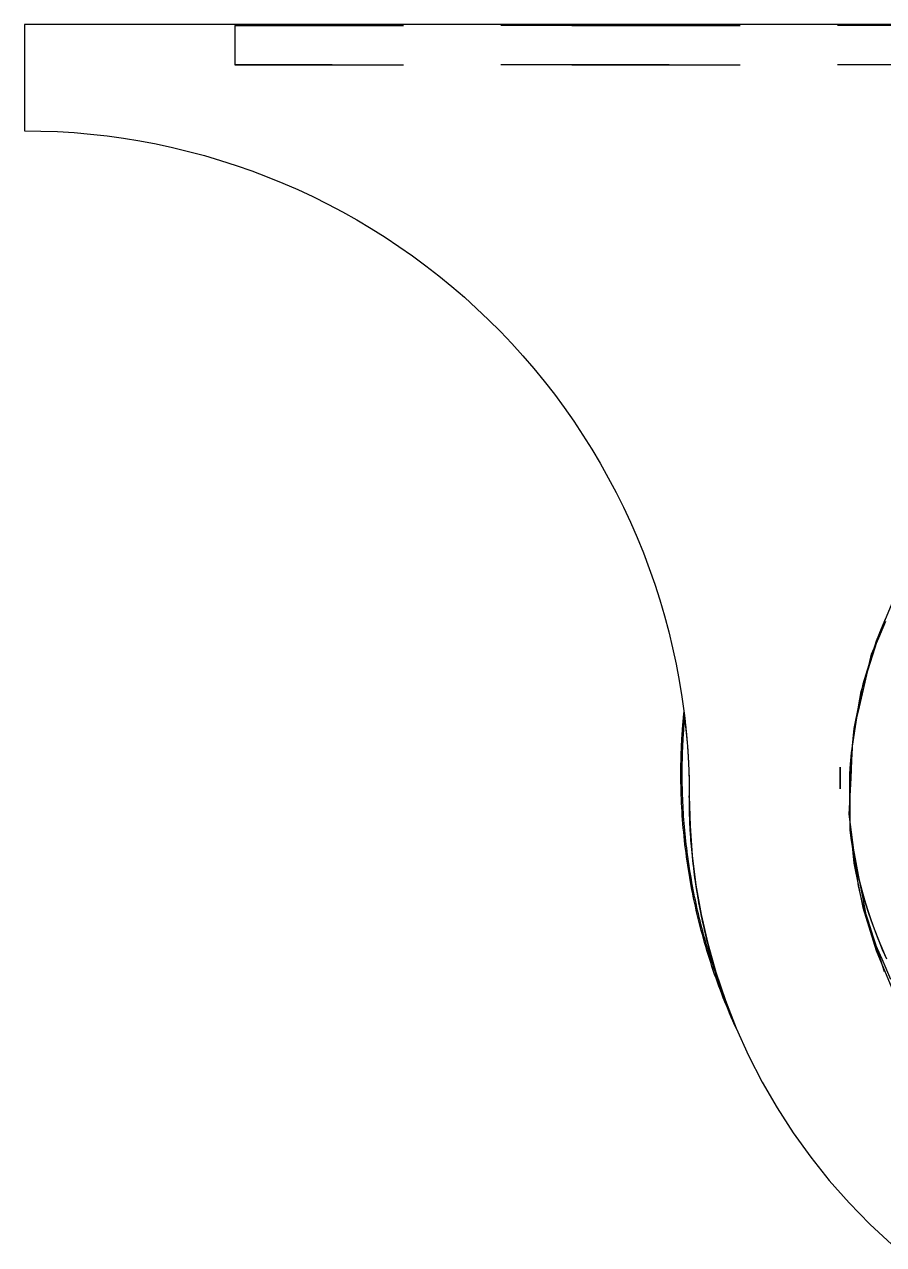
# Model space of a CAD drawing. Extents: x 0 to 2.61, y 0 to 1.71.
# Drawn here: x 0 to 0.51, y 0.089 to 0.813 of the extents above; entities that cross this region are included whole.
import ezdxf

# ---------------------------------------------------------------- set-up
doc = ezdxf.new("R2010")
doc.units = 0
doc.linetypes.add('HIDDEN', pattern=[0.075, 0.050025, -0.024975])
doc.layers.add('TOP', color=7, linetype='CONTINUOUS')
doc.layers.add('TOP_HID', color=7, linetype='HIDDEN')

msp = doc.modelspace()

# ---------------------------------------------------------------- linework, layer by layer
at = {"layer": 'TOP'}
for p, q in [((1.5, 0.813047), (0, 0.813047)), ((0, 0.813047), (0, 0.74989)), ((0, 0.74989), (0.009841, 0.749767)), ((0.009841, 0.749767), (0.019676, 0.749399)), ((0.019676, 0.749399), (0.029499, 0.748786)), ((0.029499, 0.748786), (0.039303, 0.747928)), ((0.039303, 0.747928), (0.049083, 0.746826)), ((0.049083, 0.746826), (0.058832, 0.745481)), ((0.058832, 0.745481), (0.068545, 0.743893)), ((0.068545, 0.743893), (0.078216, 0.742063)), ((0.078216, 0.742063), (0.087837, 0.739993)), ((0.087837, 0.739993), (0.097404, 0.737683)), ((0.097404, 0.737683), (0.106911, 0.735136)), ((0.106911, 0.735136), (0.116351, 0.732353)), ((0.116351, 0.732353), (0.125718, 0.729335)), ((0.125718, 0.729335), (0.135008, 0.726084)), ((0.135008, 0.726084), (0.144214, 0.722603)), ((0.144214, 0.722603), (0.15333, 0.718893)), ((0.15333, 0.718893), (0.16235, 0.714958)), ((0.16235, 0.714958), (0.17127, 0.710798)), ((0.17127, 0.710798), (0.180083, 0.706418)), ((0.180083, 0.706418), (0.188784, 0.701819)), ((0.188784, 0.701819), (0.197368, 0.697005)), ((0.197368, 0.697005), (0.20583, 0.691978)), ((0.20583, 0.691978), (0.214163, 0.686742)), ((0.214163, 0.686742), (0.222363, 0.6813)), ((0.222363, 0.6813), (0.230425, 0.675655)), ((0.230425, 0.675655), (0.238344, 0.66981)), ((0.238344, 0.66981), (0.246114, 0.66377)), ((0.246114, 0.66377), (0.253732, 0.657539)), ((0.253732, 0.657539), (0.261192, 0.651119)), ((0.261192, 0.651119), (0.268489, 0.644515)), ((0.268489, 0.644515), (0.27562, 0.637732)), ((0.27562, 0.637732), (0.282579, 0.630773)), ((0.282579, 0.630773), (0.289363, 0.623642)), ((0.289363, 0.623642), (0.295966, 0.616345)), ((0.295966, 0.616345), (0.302386, 0.608885)), ((0.302386, 0.608885), (0.308618, 0.601267)), ((0.308618, 0.601267), (0.314658, 0.593497)), ((0.314658, 0.593497), (0.320502, 0.585578)), ((0.320502, 0.585578), (0.326147, 0.577516)), ((0.326147, 0.577516), (0.331589, 0.569316)), ((0.331589, 0.569316), (0.336825, 0.560982)), ((0.336825, 0.560982), (0.341852, 0.552521)), ((0.341852, 0.552521), (0.346666, 0.543937)), ((0.346666, 0.543937), (0.351265, 0.535236)), ((0.351265, 0.535236), (0.355646, 0.526423)), ((0.355646, 0.526423), (0.359805, 0.517503)), ((0.359805, 0.517503), (0.363741, 0.508482)), ((0.363741, 0.508482), (0.36745, 0.499366)), ((0.36745, 0.499366), (0.370931, 0.490161)), ((0.370931, 0.490161), (0.374182, 0.480871)), ((0.374182, 0.480871), (0.3772, 0.471503)), ((0.3772, 0.471503), (0.379983, 0.462063)), ((0.516056, 0.471616), (0.505661, 0.446958)), ((0.379983, 0.462063), (0.382531, 0.452557)), ((0.382531, 0.452557), (0.38484, 0.44299)), ((0.38484, 0.44299), (0.38691, 0.433368)), ((0.505661, 0.446958), (0.497774, 0.421388)), ((0.38691, 0.433368), (0.38874, 0.423698)), ((0.38874, 0.423698), (0.390328, 0.413985)), ((0.497774, 0.421388), (0.492472, 0.395159)), ((0.390328, 0.413985), (0.391673, 0.404236)), ((0.390963, 0.397851), (0.391011, 0.398432)), ((0.391011, 0.398432), (0.39106, 0.399012)), ((0.39106, 0.399012), (0.39111, 0.399592)), ((0.39111, 0.399592), (0.391161, 0.400173)), ((0.391161, 0.400173), (0.391212, 0.400753)), ((0.391212, 0.400753), (0.391265, 0.401333)), ((0.391265, 0.401333), (0.391319, 0.401913)), ((0.391319, 0.401913), (0.391373, 0.402493)), ((0.391373, 0.402493), (0.391429, 0.403073)), ((0.391429, 0.403073), (0.391485, 0.403653)), ((0.391485, 0.403653), (0.391542, 0.404232)), ((0.391542, 0.404232), (0.391601, 0.404812)), ((0.391673, 0.404236), (0.392775, 0.394456)), ((0.390459, 0.390879), (0.390496, 0.391461)), ((0.390496, 0.391461), (0.390534, 0.392042)), ((0.390534, 0.392042), (0.390572, 0.392623)), ((0.390572, 0.392623), (0.390612, 0.393204)), ((0.390612, 0.393204), (0.390653, 0.393786)), ((0.390653, 0.393786), (0.390694, 0.394367)), ((0.390694, 0.394367), (0.390736, 0.394947)), ((0.390736, 0.394947), (0.39078, 0.395528)), ((0.39078, 0.395528), (0.390824, 0.396109)), ((0.390824, 0.396109), (0.390869, 0.39669)), ((0.390869, 0.39669), (0.390916, 0.397271)), ((0.390916, 0.397271), (0.390963, 0.397851)), ((0.392775, 0.394456), (0.393633, 0.384651)), ((0.492472, 0.395159), (0.489807, 0.368532)), ((0.390064, 0.383317), (0.390089, 0.383899)), ((0.390089, 0.383899), (0.390115, 0.384481)), ((0.390115, 0.384481), (0.390141, 0.385063)), ((0.390141, 0.385063), (0.390169, 0.385645)), ((0.390169, 0.385645), (0.390197, 0.386227)), ((0.390197, 0.386227), (0.390227, 0.386809)), ((0.390227, 0.386809), (0.390257, 0.38739)), ((0.390257, 0.38739), (0.390288, 0.387972)), ((0.390288, 0.387972), (0.390321, 0.388554)), ((0.390321, 0.388554), (0.390354, 0.389135)), ((0.390354, 0.389135), (0.390388, 0.389717)), ((0.390388, 0.389717), (0.390423, 0.390298)), ((0.390423, 0.390298), (0.390459, 0.390879)), ((0.393633, 0.384651), (0.394246, 0.374829)), ((0.38984, 0.376331), (0.389854, 0.376914)), ((0.389854, 0.376914), (0.389868, 0.377496)), ((0.389868, 0.377496), (0.389884, 0.378078)), ((0.389884, 0.378078), (0.3899, 0.37866)), ((0.3899, 0.37866), (0.389917, 0.379243)), ((0.389917, 0.379243), (0.389936, 0.379825)), ((0.389936, 0.379825), (0.389955, 0.380407)), ((0.389955, 0.380407), (0.389975, 0.380989)), ((0.389975, 0.380989), (0.389996, 0.381571)), ((0.389996, 0.381571), (0.390018, 0.382153)), ((0.390018, 0.382153), (0.390041, 0.382735)), ((0.390041, 0.382735), (0.390064, 0.383317)), ((0.389751, 0.369342), (0.389753, 0.369924)), ((0.389753, 0.369924), (0.389756, 0.370507)), ((0.389756, 0.370507), (0.38976, 0.371089)), ((0.38976, 0.371089), (0.389766, 0.371672)), ((0.389766, 0.371672), (0.389772, 0.372254)), ((0.389772, 0.372254), (0.389779, 0.372837)), ((0.389779, 0.372837), (0.389787, 0.373419)), ((0.389787, 0.373419), (0.389795, 0.374002)), ((0.389795, 0.374002), (0.389805, 0.374584)), ((0.389805, 0.374584), (0.389816, 0.375166)), ((0.389816, 0.375166), (0.389828, 0.375749)), ((0.389828, 0.375749), (0.38984, 0.376331)), ((0.394246, 0.374829), (0.394614, 0.364994)), ((0.389749, 0.368759), (0.389751, 0.369342)), ((0.389749, 0.368177), (0.389749, 0.368759)), ((0.389757, 0.365703), (0.389749, 0.368177)), ((0.389782, 0.363229), (0.389757, 0.365703)), ((0.389825, 0.360755), (0.389782, 0.363229)), ((0.394614, 0.364994), (0.394737, 0.355153)), ((0.489807, 0.368532), (0.489807, 0.341773)), ((0.389884, 0.358282), (0.389825, 0.360755)), ((0.389959, 0.355809), (0.389884, 0.358282)), ((0.390052, 0.353336), (0.389959, 0.355809)), ((0.394737, 0.355153), (0.395178, 0.337444)), ((0.390161, 0.350865), (0.390052, 0.353336)), ((0.390288, 0.348394), (0.390161, 0.350865)), ((0.390431, 0.345924), (0.390288, 0.348394)), ((0.390591, 0.343455), (0.390431, 0.345924)), ((0.390768, 0.340987), (0.390591, 0.343455)), ((0.390961, 0.338521), (0.390768, 0.340987)), ((0.489807, 0.341773), (0.492472, 0.315147)), ((0.391172, 0.336056), (0.390961, 0.338521)), ((0.391399, 0.333592), (0.391172, 0.336056)), ((0.391643, 0.33113), (0.391399, 0.333592)), ((0.395178, 0.337444), (0.396502, 0.31978)), ((0.491088, 0.328706), (0.490253, 0.334716)), ((0.491198, 0.32762), (0.49034, 0.33361)), ((0.391903, 0.32867), (0.391643, 0.33113)), ((0.392181, 0.326211), (0.391903, 0.32867)), ((0.392475, 0.323755), (0.392181, 0.326211)), ((0.492061, 0.322717), (0.491088, 0.328706)), ((0.492192, 0.321651), (0.491198, 0.32762)), ((0.392786, 0.3213), (0.392475, 0.323755)), ((0.393114, 0.318848), (0.392786, 0.3213)), ((0.393458, 0.316398), (0.393114, 0.318848)), ((0.396502, 0.31978), (0.398705, 0.302204)), ((0.493171, 0.316751), (0.492061, 0.322717)), ((0.493323, 0.315707), (0.492192, 0.321651)), ((0.393819, 0.31395), (0.393458, 0.316398)), ((0.394197, 0.311505), (0.393819, 0.31395)), ((0.394591, 0.309063), (0.394197, 0.311505)), ((0.492472, 0.315147), (0.497774, 0.288918)), ((0.494417, 0.310813), (0.493171, 0.316751)), ((0.49459, 0.30979), (0.493323, 0.315707)), ((0.395002, 0.306623), (0.394591, 0.309063)), ((0.395429, 0.304186), (0.395002, 0.306623)), ((0.495799, 0.304904), (0.494417, 0.310813)), ((0.495991, 0.303903), (0.49459, 0.30979)), ((0.497316, 0.299029), (0.495799, 0.304904)), ((0.395873, 0.301752), (0.395429, 0.304186)), ((0.396334, 0.299321), (0.395873, 0.301752)), ((0.396811, 0.296894), (0.396334, 0.299321)), ((0.398705, 0.302204), (0.401781, 0.284759)), ((0.497526, 0.29805), (0.495991, 0.303903)), ((0.498967, 0.29319), (0.497316, 0.299029)), ((0.499195, 0.292234), (0.497526, 0.29805)), ((0.397305, 0.294469), (0.396811, 0.296894)), ((0.397815, 0.292048), (0.397305, 0.294469)), ((0.398342, 0.289631), (0.397815, 0.292048)), ((0.500751, 0.287391), (0.498967, 0.29319)), ((0.500996, 0.286457), (0.499195, 0.292234)), ((0.398885, 0.287217), (0.398342, 0.289631)), ((0.399445, 0.284807), (0.398885, 0.287217)), ((0.400021, 0.282401), (0.399445, 0.284807)), ((0.401781, 0.284759), (0.405723, 0.267489)), ((0.497774, 0.288918), (0.505661, 0.263347)), ((0.502668, 0.281633), (0.500751, 0.287391)), ((0.502928, 0.280723), (0.500996, 0.286457)), ((0.400613, 0.279999), (0.400021, 0.282401)), ((0.401222, 0.277601), (0.400613, 0.279999)), ((0.401847, 0.275207), (0.401222, 0.277601)), ((0.504716, 0.275922), (0.502668, 0.281633)), ((0.504991, 0.275034), (0.502928, 0.280723)), ((0.506894, 0.270258), (0.504716, 0.275922)), ((0.402488, 0.272818), (0.401847, 0.275207)), ((0.403146, 0.270432), (0.402488, 0.272818)), ((0.40382, 0.268052), (0.403146, 0.270432)), ((0.40451, 0.265676), (0.40382, 0.268052)), ((0.507183, 0.269395), (0.504991, 0.275034)), ((0.509202, 0.264647), (0.506894, 0.270258)), ((0.509504, 0.263806), (0.507183, 0.269395)), ((0.405216, 0.263305), (0.40451, 0.265676)), ((0.405938, 0.260938), (0.405216, 0.263305)), ((0.405723, 0.267489), (0.41052, 0.250437)), ((0.406677, 0.258577), (0.405938, 0.260938)), ((0.505661, 0.263347), (0.516056, 0.238689)), ((0.511638, 0.259089), (0.509202, 0.264647)), ((0.511952, 0.258272), (0.509504, 0.263806)), ((0.407431, 0.256221), (0.406677, 0.258577)), ((0.408202, 0.25387), (0.407431, 0.256221)), ((0.408988, 0.251524), (0.408202, 0.25387)), ((0.409791, 0.249184), (0.408988, 0.251524)), ((0.410609, 0.246849), (0.409791, 0.249184)), ((0.41052, 0.250437), (0.416162, 0.233646)), ((0.411444, 0.24452), (0.410609, 0.246849)), ((0.412294, 0.242196), (0.411444, 0.24452)), ((0.41316, 0.239879), (0.412294, 0.242196)), ((0.414041, 0.237567), (0.41316, 0.239879)), ((0.414939, 0.235261), (0.414041, 0.237567)), ((0.415852, 0.232962), (0.414939, 0.235261)), ((0.416781, 0.230669), (0.415852, 0.232962)), ((0.416162, 0.233646), (0.422633, 0.217156)), ((0.417725, 0.228382), (0.416781, 0.230669)), ((0.418685, 0.226102), (0.417725, 0.228382)), ((0.41966, 0.223828), (0.418685, 0.226102)), ((0.420651, 0.221561), (0.41966, 0.223828)), ((0.421658, 0.219301), (0.420651, 0.221561)), ((0.422679, 0.217048), (0.421658, 0.219301)), ((0.422633, 0.217156), (0.429919, 0.20101)), ((0.429919, 0.20101), (0.438, 0.185247)), ((0.438, 0.185247), (0.446857, 0.169906)), ((0.446857, 0.169906), (0.456468, 0.155026)), ((0.456468, 0.155026), (0.466808, 0.140643)), ((0.466808, 0.140643), (0.477853, 0.126794)), ((0.477853, 0.126794), (0.489574, 0.113512)), ((0.489574, 0.113512), (0.501942, 0.100832)), ((0.501942, 0.100832), (0.514927, 0.088783))]:
    msp.add_line(p, q, dxfattribs=at)
at = {"layer": 'TOP_HID', "linetype": 'HIDDEN'}
for p, q in [((0.125, 0.81239), (0.125, 0.788952)), ((1.382812, 0.81239), (0.125, 0.81239)), ((0.125, 0.81239), (0.125, 0.788952)), ((0.125, 0.81239), (1.382812, 0.81239)), ((1.382812, 0.788952), (0.125, 0.788952)), ((0.125, 0.788952), (1.382812, 0.788952)), ((0.507214, 0.449006), (0.511462, 0.458826)), ((0.5079, 0.45202), (0.511358, 0.460512)), ((0.505098, 0.443261), (0.5079, 0.45202)), ((0.502296, 0.434502), (0.505098, 0.443261)), ((0.502967, 0.439185), (0.507214, 0.449006)), ((0.500542, 0.428764), (0.502967, 0.439185)), ((0.498117, 0.418343), (0.500542, 0.428764)), ((0.499494, 0.425743), (0.502296, 0.434502)), ((0.496692, 0.416984), (0.499494, 0.425743)), ((0.49527, 0.407899), (0.496692, 0.416984)), ((0.495692, 0.407921), (0.498117, 0.418343)), ((0.493267, 0.3975), (0.495692, 0.407921)), ((0.493848, 0.398813), (0.49527, 0.407899)), ((0.392029, 0.401306), (0.391601, 0.404812)), ((0.391601, 0.404812), (0.391697, 0.404027)), ((0.391697, 0.404027), (0.391793, 0.403243)), ((0.391755, 0.398158), (0.391799, 0.398683)), ((0.391793, 0.403243), (0.391888, 0.402458)), ((0.391799, 0.398683), (0.391843, 0.399208)), ((0.391843, 0.399208), (0.391889, 0.399732)), ((0.391888, 0.402458), (0.391984, 0.401674)), ((0.391889, 0.399732), (0.391935, 0.400257)), ((0.391935, 0.400257), (0.391982, 0.400781)), ((0.391982, 0.400781), (0.392029, 0.401306)), ((0.391984, 0.401674), (0.392077, 0.400889)), ((0.392029, 0.401306), (0.392112, 0.400576)), ((0.392077, 0.400889), (0.392166, 0.400104)), ((0.392112, 0.400576), (0.392195, 0.399847)), ((0.392166, 0.400104), (0.392254, 0.399318)), ((0.392195, 0.399847), (0.392278, 0.399117)), ((0.392254, 0.399318), (0.392343, 0.398533)), ((0.392278, 0.399117), (0.392361, 0.398387)), ((0.392343, 0.398533), (0.392432, 0.397748)), ((0.392361, 0.398387), (0.39244, 0.397657)), ((0.492426, 0.389728), (0.493848, 0.398813)), ((0.391221, 0.390805), (0.391254, 0.391331)), ((0.391254, 0.391331), (0.391288, 0.391856)), ((0.391288, 0.391856), (0.391323, 0.392382)), ((0.391323, 0.392382), (0.391358, 0.392907)), ((0.391358, 0.392907), (0.391395, 0.393433)), ((0.391395, 0.393433), (0.391432, 0.393958)), ((0.391432, 0.393958), (0.391469, 0.394483)), ((0.391469, 0.394483), (0.391508, 0.395008)), ((0.391508, 0.395008), (0.391547, 0.395533)), ((0.391547, 0.395533), (0.391587, 0.396059)), ((0.391587, 0.396059), (0.391628, 0.396584)), ((0.391628, 0.396584), (0.39167, 0.397108)), ((0.39167, 0.397108), (0.391712, 0.397633)), ((0.391712, 0.397633), (0.391755, 0.398158)), ((0.392432, 0.397748), (0.392514, 0.396962)), ((0.39244, 0.397657), (0.392517, 0.396927)), ((0.392514, 0.396962), (0.392595, 0.396175)), ((0.392517, 0.396927), (0.392594, 0.396197)), ((0.392594, 0.396197), (0.39267, 0.395467)), ((0.392595, 0.396175), (0.392677, 0.395389)), ((0.39267, 0.395467), (0.392747, 0.394736)), ((0.392677, 0.395389), (0.392759, 0.394603)), ((0.392747, 0.394736), (0.392818, 0.394006)), ((0.392759, 0.394603), (0.392837, 0.393817)), ((0.392818, 0.394006), (0.392888, 0.393275)), ((0.392837, 0.393817), (0.392912, 0.39303)), ((0.392888, 0.393275), (0.392959, 0.392544)), ((0.392912, 0.39303), (0.392986, 0.392243)), ((0.392959, 0.392544), (0.393029, 0.391813)), ((0.392986, 0.392243), (0.393061, 0.391456)), ((0.393029, 0.391813), (0.393097, 0.391082)), ((0.393061, 0.391456), (0.393136, 0.39067)), ((0.491793, 0.386946), (0.493267, 0.3975)), ((0.390837, 0.383443), (0.390859, 0.38397)), ((0.390859, 0.38397), (0.390882, 0.384496)), ((0.390882, 0.384496), (0.390906, 0.385022)), ((0.390906, 0.385022), (0.390931, 0.385548)), ((0.390931, 0.385548), (0.390957, 0.386074)), ((0.390957, 0.386074), (0.390983, 0.3866)), ((0.390983, 0.3866), (0.39101, 0.387125)), ((0.39101, 0.387125), (0.391038, 0.387651)), ((0.391038, 0.387651), (0.391067, 0.388177)), ((0.391067, 0.388177), (0.391096, 0.388703)), ((0.391096, 0.388703), (0.391126, 0.389229)), ((0.391126, 0.389229), (0.391157, 0.389754)), ((0.391157, 0.389754), (0.391189, 0.39028)), ((0.391189, 0.39028), (0.391221, 0.390805)), ((0.393097, 0.391082), (0.393161, 0.39035)), ((0.393136, 0.39067), (0.393203, 0.389882)), ((0.393161, 0.39035), (0.393226, 0.389619)), ((0.393203, 0.389882), (0.393271, 0.389095)), ((0.393226, 0.389619), (0.39329, 0.388888)), ((0.393271, 0.389095), (0.393338, 0.388307)), ((0.39329, 0.388888), (0.393355, 0.388156)), ((0.393338, 0.388307), (0.393406, 0.38752)), ((0.393355, 0.388156), (0.393413, 0.387424)), ((0.393406, 0.38752), (0.39347, 0.386732)), ((0.393413, 0.387424), (0.393471, 0.386692)), ((0.39347, 0.386732), (0.39353, 0.385944)), ((0.393471, 0.386692), (0.39353, 0.38596)), ((0.39353, 0.38596), (0.393588, 0.385228)), ((0.39353, 0.385944), (0.393591, 0.385156)), ((0.393588, 0.385228), (0.393643, 0.384496)), ((0.393591, 0.385156), (0.393651, 0.384368)), ((0.393643, 0.384496), (0.393696, 0.383764)), ((0.393651, 0.384368), (0.393712, 0.38358)), ((0.491003, 0.380642), (0.492426, 0.389728)), ((0.491269, 0.376259), (0.491793, 0.386946)), ((0.390613, 0.376602), (0.390626, 0.377128)), ((0.390626, 0.377128), (0.390639, 0.377654)), ((0.390639, 0.377654), (0.390653, 0.378181)), ((0.390653, 0.378181), (0.390668, 0.378707)), ((0.390668, 0.378707), (0.390684, 0.379234)), ((0.390684, 0.379234), (0.3907, 0.37976)), ((0.3907, 0.37976), (0.390718, 0.380286)), ((0.390718, 0.380286), (0.390735, 0.380812)), ((0.390735, 0.380812), (0.390754, 0.381339)), ((0.390754, 0.381339), (0.390774, 0.381865)), ((0.390774, 0.381865), (0.390794, 0.382391)), ((0.390794, 0.382391), (0.390815, 0.382917)), ((0.390815, 0.382917), (0.390837, 0.383443)), ((0.393696, 0.383764), (0.393748, 0.383031)), ((0.393712, 0.38358), (0.393765, 0.382792)), ((0.393748, 0.383031), (0.3938, 0.382299)), ((0.393765, 0.382792), (0.393819, 0.382003)), ((0.3938, 0.382299), (0.393852, 0.381567)), ((0.393819, 0.382003), (0.393872, 0.381215)), ((0.393852, 0.381567), (0.393898, 0.380834)), ((0.393872, 0.381215), (0.393925, 0.380426)), ((0.393898, 0.380834), (0.393944, 0.380101)), ((0.393925, 0.380426), (0.393975, 0.379637)), ((0.393944, 0.380101), (0.39399, 0.379368)), ((0.393975, 0.379637), (0.394021, 0.378848)), ((0.39399, 0.379368), (0.394036, 0.378635)), ((0.394021, 0.378848), (0.394068, 0.378059)), ((0.394036, 0.378635), (0.394079, 0.377902)), ((0.394068, 0.378059), (0.394114, 0.37727)), ((0.394079, 0.377902), (0.394119, 0.377169)), ((0.394114, 0.37727), (0.39416, 0.376481)), ((0.394119, 0.377169), (0.394159, 0.376436)), ((0.490288, 0.371501), (0.491003, 0.380642)), ((0.390517, 0.36923), (0.390519, 0.369757)), ((0.390519, 0.369757), (0.390522, 0.370283)), ((0.390522, 0.370283), (0.390525, 0.37081)), ((0.390525, 0.37081), (0.390529, 0.371336)), ((0.390529, 0.371336), (0.390534, 0.371863)), ((0.390534, 0.371863), (0.39054, 0.37239)), ((0.39054, 0.37239), (0.390547, 0.372916)), ((0.390547, 0.372916), (0.390554, 0.373443)), ((0.390554, 0.373443), (0.390562, 0.373969)), ((0.390562, 0.373969), (0.390571, 0.374496)), ((0.390571, 0.374496), (0.39058, 0.375022)), ((0.39058, 0.375022), (0.39059, 0.375549)), ((0.39059, 0.375549), (0.390602, 0.376075)), ((0.390602, 0.376075), (0.390613, 0.376602)), ((0.394159, 0.376436), (0.394199, 0.375703)), ((0.39416, 0.376481), (0.394199, 0.375692)), ((0.394199, 0.375703), (0.394239, 0.37497)), ((0.394199, 0.375692), (0.394238, 0.374903)), ((0.394238, 0.374903), (0.394278, 0.374113)), ((0.394239, 0.37497), (0.394273, 0.374236)), ((0.394273, 0.374236), (0.394307, 0.373503)), ((0.394278, 0.374113), (0.394317, 0.373324)), ((0.394307, 0.373503), (0.39434, 0.372769)), ((0.394317, 0.373324), (0.394352, 0.372534)), ((0.39434, 0.372769), (0.394374, 0.372036)), ((0.394352, 0.372534), (0.394384, 0.371745)), ((0.394374, 0.372036), (0.394405, 0.371302)), ((0.394384, 0.371745), (0.394416, 0.370955)), ((0.394405, 0.371302), (0.394433, 0.370568)), ((0.394416, 0.370955), (0.394448, 0.370165)), ((0.394433, 0.370568), (0.39446, 0.369835)), ((0.394448, 0.370165), (0.394481, 0.369376)), ((0.39446, 0.369835), (0.394488, 0.369101)), ((0.394481, 0.369376), (0.394505, 0.368586)), ((0.484375, 0.372246), (0.484295, 0.365755)), ((0.484295, 0.365755), (0.484375, 0.372246)), ((0.484375, 0.359265), (0.484375, 0.372246)), ((0.490279, 0.362305), (0.490288, 0.371501)), ((0.490745, 0.365572), (0.491269, 0.376259)), ((0.390516, 0.368704), (0.390517, 0.36923)), ((0.390516, 0.368177), (0.390516, 0.368704)), ((0.390522, 0.36608), (0.390516, 0.368177)), ((0.39054, 0.363983), (0.390522, 0.36608)), ((0.39057, 0.361886), (0.39054, 0.363983)), ((0.394488, 0.369101), (0.394516, 0.368367)), ((0.394505, 0.368586), (0.39453, 0.367796)), ((0.394516, 0.368367), (0.394537, 0.367633)), ((0.39453, 0.367796), (0.394555, 0.367006)), ((0.394537, 0.367633), (0.394559, 0.366899)), ((0.394555, 0.367006), (0.39458, 0.366216)), ((0.394559, 0.366899), (0.39458, 0.366165)), ((0.39458, 0.366216), (0.394602, 0.365426)), ((0.39458, 0.366165), (0.394602, 0.365431)), ((0.394602, 0.365431), (0.39462, 0.364697)), ((0.394602, 0.365426), (0.394619, 0.364636)), ((0.394619, 0.364636), (0.394637, 0.363846)), ((0.39462, 0.364697), (0.394635, 0.363963)), ((0.394635, 0.363963), (0.394651, 0.363229)), ((0.394637, 0.363846), (0.394655, 0.363055)), ((0.394651, 0.363229), (0.394666, 0.362495)), ((0.394655, 0.363055), (0.394673, 0.362265)), ((0.394666, 0.362495), (0.394682, 0.361761)), ((0.394673, 0.362265), (0.394683, 0.361475)), ((0.484295, 0.365755), (0.484375, 0.359265)), ((0.484375, 0.359265), (0.484295, 0.365755)), ((0.490221, 0.354886), (0.490745, 0.365572)), ((0.49027, 0.353108), (0.490279, 0.362305)), ((0.390613, 0.359789), (0.39057, 0.361886)), ((0.390667, 0.357693), (0.390613, 0.359789)), ((0.390734, 0.355596), (0.390667, 0.357693)), ((0.390812, 0.353501), (0.390734, 0.355596)), ((0.394682, 0.361761), (0.394691, 0.361027)), ((0.394683, 0.361475), (0.394694, 0.360685)), ((0.394691, 0.361027), (0.3947, 0.360292)), ((0.394694, 0.360685), (0.394705, 0.359895)), ((0.3947, 0.360292), (0.394709, 0.359558)), ((0.394705, 0.359895), (0.394715, 0.359104)), ((0.394709, 0.359558), (0.394718, 0.358824)), ((0.394715, 0.359104), (0.394723, 0.358314)), ((0.394718, 0.358824), (0.394725, 0.35809)), ((0.394723, 0.358314), (0.394726, 0.357524)), ((0.394725, 0.35809), (0.394728, 0.357356)), ((0.394726, 0.357524), (0.39473, 0.356733)), ((0.394728, 0.357356), (0.394731, 0.356621)), ((0.39473, 0.356733), (0.394733, 0.355943)), ((0.394731, 0.356621), (0.394734, 0.355887)), ((0.394733, 0.355943), (0.394737, 0.355153)), ((0.394734, 0.355887), (0.394737, 0.355153)), ((0.394759, 0.353274), (0.394737, 0.355153)), ((0.394769, 0.352902), (0.394737, 0.355153)), ((0.390903, 0.351406), (0.390812, 0.353501)), ((0.391006, 0.349311), (0.390903, 0.351406)), ((0.391121, 0.347217), (0.391006, 0.349311)), ((0.394782, 0.351395), (0.394759, 0.353274)), ((0.394801, 0.35065), (0.394769, 0.352902)), ((0.394804, 0.349516), (0.394782, 0.351395)), ((0.394833, 0.348399), (0.394801, 0.35065)), ((0.394826, 0.347637), (0.394804, 0.349516)), ((0.394865, 0.346148), (0.394833, 0.348399)), ((0.489697, 0.344199), (0.490221, 0.354886)), ((0.490262, 0.343912), (0.49027, 0.353108)), ((0.391248, 0.345124), (0.391121, 0.347217)), ((0.391387, 0.343031), (0.391248, 0.345124)), ((0.391538, 0.340939), (0.391387, 0.343031)), ((0.391701, 0.338849), (0.391538, 0.340939)), ((0.394871, 0.345759), (0.394826, 0.347637)), ((0.394929, 0.343898), (0.394865, 0.346148)), ((0.394938, 0.343881), (0.394871, 0.345759)), ((0.395026, 0.341648), (0.394929, 0.343898)), ((0.395005, 0.342003), (0.394938, 0.343881)), ((0.395072, 0.340125), (0.395005, 0.342003)), ((0.395122, 0.339399), (0.395026, 0.341648)), ((0.491091, 0.33359), (0.489697, 0.344199)), ((0.490253, 0.334716), (0.490262, 0.343912)), ((0.391877, 0.336759), (0.391701, 0.338849)), ((0.392064, 0.33467), (0.391877, 0.336759)), ((0.392264, 0.332582), (0.392064, 0.33467)), ((0.395139, 0.338247), (0.395072, 0.340125)), ((0.395218, 0.33715), (0.395122, 0.339399)), ((0.395251, 0.336372), (0.395139, 0.338247)), ((0.395315, 0.3349), (0.395218, 0.33715)), ((0.395363, 0.334496), (0.395251, 0.336372)), ((0.395475, 0.332655), (0.395315, 0.3349)), ((0.395475, 0.33262), (0.395363, 0.334496)), ((0.49034, 0.33361), (0.490253, 0.334716)), ((0.492794, 0.320826), (0.49034, 0.33361)), ((0.492485, 0.322982), (0.491091, 0.33359)), ((0.392475, 0.330496), (0.392264, 0.332582)), ((0.392699, 0.328411), (0.392475, 0.330496)), ((0.392934, 0.326327), (0.392699, 0.328411)), ((0.393182, 0.324244), (0.392934, 0.326327)), ((0.395635, 0.330409), (0.395475, 0.332655)), ((0.395586, 0.330745), (0.395475, 0.33262)), ((0.39572, 0.32887), (0.395586, 0.330745)), ((0.395796, 0.328163), (0.395635, 0.330409)), ((0.395877, 0.326998), (0.39572, 0.32887)), ((0.395956, 0.325918), (0.395796, 0.328163)), ((0.396033, 0.325125), (0.395877, 0.326998)), ((0.393442, 0.322163), (0.393182, 0.324244)), ((0.393713, 0.320084), (0.393442, 0.322163)), ((0.393997, 0.318006), (0.393713, 0.320084)), ((0.396148, 0.323675), (0.395956, 0.325918)), ((0.396189, 0.323253), (0.396033, 0.325125)), ((0.396373, 0.321434), (0.396148, 0.323675)), ((0.396346, 0.32138), (0.396189, 0.323253)), ((0.396547, 0.319512), (0.396346, 0.32138)), ((0.396597, 0.319194), (0.396373, 0.321434)), ((0.396747, 0.317644), (0.396547, 0.319512)), ((0.396822, 0.316954), (0.396597, 0.319194)), ((0.493878, 0.312373), (0.492485, 0.322982)), ((0.495248, 0.308043), (0.492794, 0.320826)), ((0.394293, 0.31593), (0.393997, 0.318006)), ((0.3946, 0.313855), (0.394293, 0.31593)), ((0.39492, 0.311783), (0.3946, 0.313855)), ((0.395251, 0.309712), (0.39492, 0.311783)), ((0.396948, 0.315776), (0.396747, 0.317644)), ((0.397046, 0.314714), (0.396822, 0.316954)), ((0.397149, 0.313907), (0.396948, 0.315776)), ((0.397334, 0.312481), (0.397046, 0.314714)), ((0.397372, 0.312042), (0.397149, 0.313907)), ((0.397622, 0.310248), (0.397334, 0.312481)), ((0.397618, 0.310179), (0.397372, 0.312042)), ((0.495272, 0.301765), (0.493878, 0.312373)), ((0.395595, 0.307643), (0.395251, 0.309712)), ((0.39595, 0.305576), (0.395595, 0.307643)), ((0.396318, 0.303511), (0.39595, 0.305576)), ((0.397863, 0.308316), (0.397618, 0.310179)), ((0.39791, 0.308015), (0.397622, 0.310248)), ((0.398108, 0.306453), (0.397863, 0.308316)), ((0.398198, 0.305782), (0.39791, 0.308015)), ((0.398353, 0.30459), (0.398108, 0.306453)), ((0.398518, 0.303554), (0.398198, 0.305782)), ((0.398643, 0.302733), (0.398353, 0.30459)), ((0.497702, 0.295259), (0.495248, 0.308043)), ((0.396697, 0.301449), (0.396318, 0.303511)), ((0.397088, 0.299389), (0.396697, 0.301449)), ((0.397491, 0.29733), (0.397088, 0.299389)), ((0.397906, 0.295275), (0.397491, 0.29733)), ((0.39887, 0.30133), (0.398518, 0.303554)), ((0.398933, 0.300877), (0.398643, 0.302733)), ((0.399222, 0.299106), (0.39887, 0.30133)), ((0.399222, 0.29902), (0.398933, 0.300877)), ((0.399573, 0.296883), (0.399222, 0.299106)), ((0.399512, 0.297164), (0.399222, 0.29902)), ((0.399823, 0.295311), (0.399512, 0.297164)), ((0.497602, 0.291366), (0.495272, 0.301765)), ((0.398333, 0.293221), (0.397906, 0.295275)), ((0.398771, 0.291171), (0.398333, 0.293221)), ((0.399222, 0.289123), (0.398771, 0.291171)), ((0.399925, 0.294659), (0.399573, 0.296883)), ((0.400157, 0.293462), (0.399823, 0.295311)), ((0.40034, 0.292446), (0.399925, 0.294659)), ((0.400491, 0.291612), (0.400157, 0.293462)), ((0.400755, 0.290233), (0.40034, 0.292446)), ((0.400824, 0.289763), (0.400491, 0.291612)), ((0.40117, 0.28802), (0.400755, 0.290233)), ((0.401158, 0.287914), (0.400824, 0.289763)), ((0.500869, 0.281177), (0.497602, 0.291366)), ((0.500156, 0.282476), (0.497702, 0.295259)), ((0.399684, 0.287077), (0.399222, 0.289123)), ((0.400158, 0.285034), (0.399684, 0.287077)), ((0.400644, 0.282994), (0.400158, 0.285034)), ((0.401142, 0.280957), (0.400644, 0.282994)), ((0.401535, 0.286073), (0.401158, 0.287914)), ((0.401585, 0.285807), (0.40117, 0.28802)), ((0.401913, 0.284233), (0.401535, 0.286073)), ((0.402031, 0.283601), (0.401585, 0.285807)), ((0.402291, 0.282392), (0.401913, 0.284233)), ((0.402509, 0.281401), (0.402031, 0.283601)), ((0.503968, 0.270111), (0.500156, 0.282476)), ((0.401651, 0.278922), (0.401142, 0.280957)), ((0.402172, 0.276891), (0.401651, 0.278922)), ((0.402705, 0.274863), (0.402172, 0.276891)), ((0.402668, 0.280551), (0.402291, 0.282392)), ((0.402987, 0.279201), (0.402509, 0.281401)), ((0.403068, 0.278715), (0.402668, 0.280551)), ((0.403465, 0.277001), (0.402987, 0.279201)), ((0.403489, 0.276884), (0.403068, 0.278715)), ((0.403943, 0.2748), (0.403465, 0.277001)), ((0.40391, 0.275053), (0.403489, 0.276884)), ((0.504135, 0.270988), (0.500869, 0.281177)), ((0.40325, 0.272837), (0.402705, 0.274863)), ((0.403806, 0.270815), (0.40325, 0.272837)), ((0.404374, 0.268797), (0.403806, 0.270815)), ((0.404331, 0.273222), (0.40391, 0.275053)), ((0.404483, 0.272615), (0.403943, 0.2748)), ((0.404753, 0.27139), (0.404331, 0.273222)), ((0.404954, 0.266781), (0.404374, 0.268797)), ((0.405024, 0.270429), (0.404483, 0.272615)), ((0.405217, 0.26957), (0.404753, 0.27139)), ((0.405564, 0.268244), (0.405024, 0.270429)), ((0.405682, 0.267749), (0.405217, 0.26957)), ((0.406105, 0.266058), (0.405564, 0.268244)), ((0.509137, 0.258164), (0.503968, 0.270111)), ((0.507402, 0.2608), (0.504135, 0.270988)), ((0.405545, 0.264769), (0.404954, 0.266781)), ((0.406148, 0.26276), (0.405545, 0.264769)), ((0.406147, 0.265928), (0.405682, 0.267749)), ((0.406676, 0.263881), (0.406105, 0.266058)), ((0.406611, 0.264108), (0.406147, 0.265928)), ((0.406762, 0.260755), (0.406148, 0.26276)), ((0.407098, 0.262293), (0.406611, 0.264108)), ((0.407279, 0.261711), (0.406676, 0.263881)), ((0.407388, 0.258754), (0.406762, 0.260755)), ((0.407606, 0.260484), (0.407098, 0.262293)), ((0.407881, 0.259542), (0.407279, 0.261711)), ((0.510668, 0.250611), (0.507402, 0.2608)), ((0.408025, 0.256756), (0.407388, 0.258754)), ((0.408114, 0.258675), (0.407606, 0.260484)), ((0.408484, 0.257373), (0.407881, 0.259542)), ((0.408674, 0.254762), (0.408025, 0.256756)), ((0.408622, 0.256866), (0.408114, 0.258675)), ((0.409086, 0.255204), (0.408484, 0.257373)), ((0.40913, 0.255057), (0.408622, 0.256866)), ((0.409335, 0.252771), (0.408674, 0.254762)), ((0.409751, 0.253052), (0.409086, 0.255204)), ((0.40968, 0.25326), (0.40913, 0.255057)), ((0.514305, 0.246217), (0.509137, 0.258164)), ((0.410007, 0.250785), (0.409335, 0.252771)), ((0.410231, 0.251464), (0.40968, 0.25326)), ((0.410415, 0.250901), (0.409751, 0.253052)), ((0.41069, 0.248802), (0.410007, 0.250785)), ((0.410782, 0.249667), (0.410231, 0.251464)), ((0.411079, 0.24875), (0.410415, 0.250901)), ((0.411385, 0.246823), (0.41069, 0.248802)), ((0.411333, 0.247871), (0.410782, 0.249667)), ((0.411743, 0.246599), (0.411079, 0.24875)), ((0.411905, 0.246081), (0.411333, 0.247871)), ((0.412092, 0.244849), (0.411385, 0.246823)), ((0.412438, 0.244457), (0.411743, 0.246599)), ((0.412498, 0.244298), (0.411905, 0.246081)), ((0.412809, 0.242878), (0.412092, 0.244849)), ((0.413163, 0.242326), (0.412438, 0.244457)), ((0.413092, 0.242515), (0.412498, 0.244298)), ((0.413538, 0.240912), (0.412809, 0.242878)), ((0.413685, 0.240732), (0.413092, 0.242515)), ((0.413888, 0.240194), (0.413163, 0.242326)), ((0.414279, 0.23895), (0.413538, 0.240912)), ((0.414279, 0.23895), (0.413685, 0.240732)), ((0.414613, 0.238063), (0.413888, 0.240194)), ((0.414401, 0.238598), (0.414279, 0.23895)), ((0.414523, 0.238246), (0.414401, 0.238598)), ((0.414646, 0.237894), (0.414523, 0.238246)), ((0.415339, 0.235932), (0.414613, 0.238063)), ((0.414769, 0.237543), (0.414646, 0.237894)), ((0.414892, 0.237192), (0.414769, 0.237543)), ((0.415016, 0.23684), (0.414892, 0.237192)), ((0.41514, 0.236489), (0.415016, 0.23684)), ((0.415265, 0.236138), (0.41514, 0.236489)), ((0.41539, 0.235787), (0.415265, 0.236138)), ((0.416124, 0.233822), (0.415339, 0.235932)), ((0.415515, 0.235437), (0.41539, 0.235787)), ((0.415641, 0.235086), (0.415515, 0.235437)), ((0.415767, 0.234736), (0.415641, 0.235086)), ((0.415893, 0.234385), (0.415767, 0.234736)), ((0.41602, 0.234035), (0.415893, 0.234385)), ((0.416147, 0.233685), (0.41602, 0.234035)), ((0.41691, 0.231712), (0.416124, 0.233822)), ((0.416275, 0.233335), (0.416147, 0.233685)), ((0.416403, 0.232986), (0.416275, 0.233335)), ((0.416531, 0.232636), (0.416403, 0.232986)), ((0.41666, 0.232286), (0.416531, 0.232636)), ((0.416789, 0.231937), (0.41666, 0.232286)), ((0.416918, 0.231588), (0.416789, 0.231937)), ((0.417696, 0.229602), (0.41691, 0.231712)), ((0.417048, 0.231239), (0.416918, 0.231588)), ((0.417178, 0.23089), (0.417048, 0.231239)), ((0.417308, 0.230541), (0.417178, 0.23089)), ((0.417439, 0.230192), (0.417308, 0.230541)), ((0.41757, 0.229844), (0.417439, 0.230192)), ((0.417702, 0.229495), (0.41757, 0.229844)), ((0.418481, 0.227492), (0.417696, 0.229602)), ((0.417834, 0.229147), (0.417702, 0.229495)), ((0.417966, 0.228799), (0.417834, 0.229147)), ((0.418099, 0.228451), (0.417966, 0.228799)), ((0.418232, 0.228103), (0.418099, 0.228451)), ((0.418365, 0.227755), (0.418232, 0.228103)), ((0.418499, 0.227408), (0.418365, 0.227755)), ((0.419297, 0.225394), (0.418481, 0.227492)), ((0.418633, 0.22706), (0.418499, 0.227408)), ((0.418767, 0.226713), (0.418633, 0.22706)), ((0.418902, 0.226366), (0.418767, 0.226713)), ((0.419037, 0.226019), (0.418902, 0.226366)), ((0.419173, 0.225672), (0.419037, 0.226019)), ((0.419309, 0.225325), (0.419173, 0.225672)), ((0.420143, 0.223307), (0.419297, 0.225394)), ((0.419445, 0.224979), (0.419309, 0.225325)), ((0.419582, 0.224632), (0.419445, 0.224979)), ((0.419719, 0.224286), (0.419582, 0.224632)), ((0.419856, 0.22394), (0.419719, 0.224286)), ((0.419994, 0.223594), (0.419856, 0.22394)), ((0.420132, 0.223248), (0.419994, 0.223594)), ((0.42027, 0.222902), (0.420132, 0.223248)), ((0.420988, 0.221221), (0.420143, 0.223307)), ((0.420409, 0.222557), (0.42027, 0.222902)), ((0.420548, 0.222211), (0.420409, 0.222557)), ((0.420688, 0.221866), (0.420548, 0.222211)), ((0.420828, 0.221521), (0.420688, 0.221866)), ((0.420968, 0.221176), (0.420828, 0.221521)), ((0.421109, 0.220831), (0.420968, 0.221176)), ((0.421834, 0.219134), (0.420988, 0.221221)), ((0.42125, 0.220486), (0.421109, 0.220831)), ((0.421391, 0.220142), (0.42125, 0.220486)), ((0.421533, 0.219797), (0.421391, 0.220142)), ((0.421675, 0.219453), (0.421533, 0.219797)), ((0.421817, 0.219109), (0.421675, 0.219453)), ((0.42196, 0.218765), (0.421817, 0.219109)), ((0.422679, 0.217048), (0.421834, 0.219134)), ((0.422103, 0.218421), (0.42196, 0.218765)), ((0.422247, 0.218078), (0.422103, 0.218421)), ((0.42239, 0.217734), (0.422247, 0.218078)), ((0.422535, 0.217391), (0.42239, 0.217734)), ((0.422679, 0.217048), (0.422535, 0.217391))]:
    msp.add_line(p, q, dxfattribs=at)

doc.saveas('drawing.dxf')
